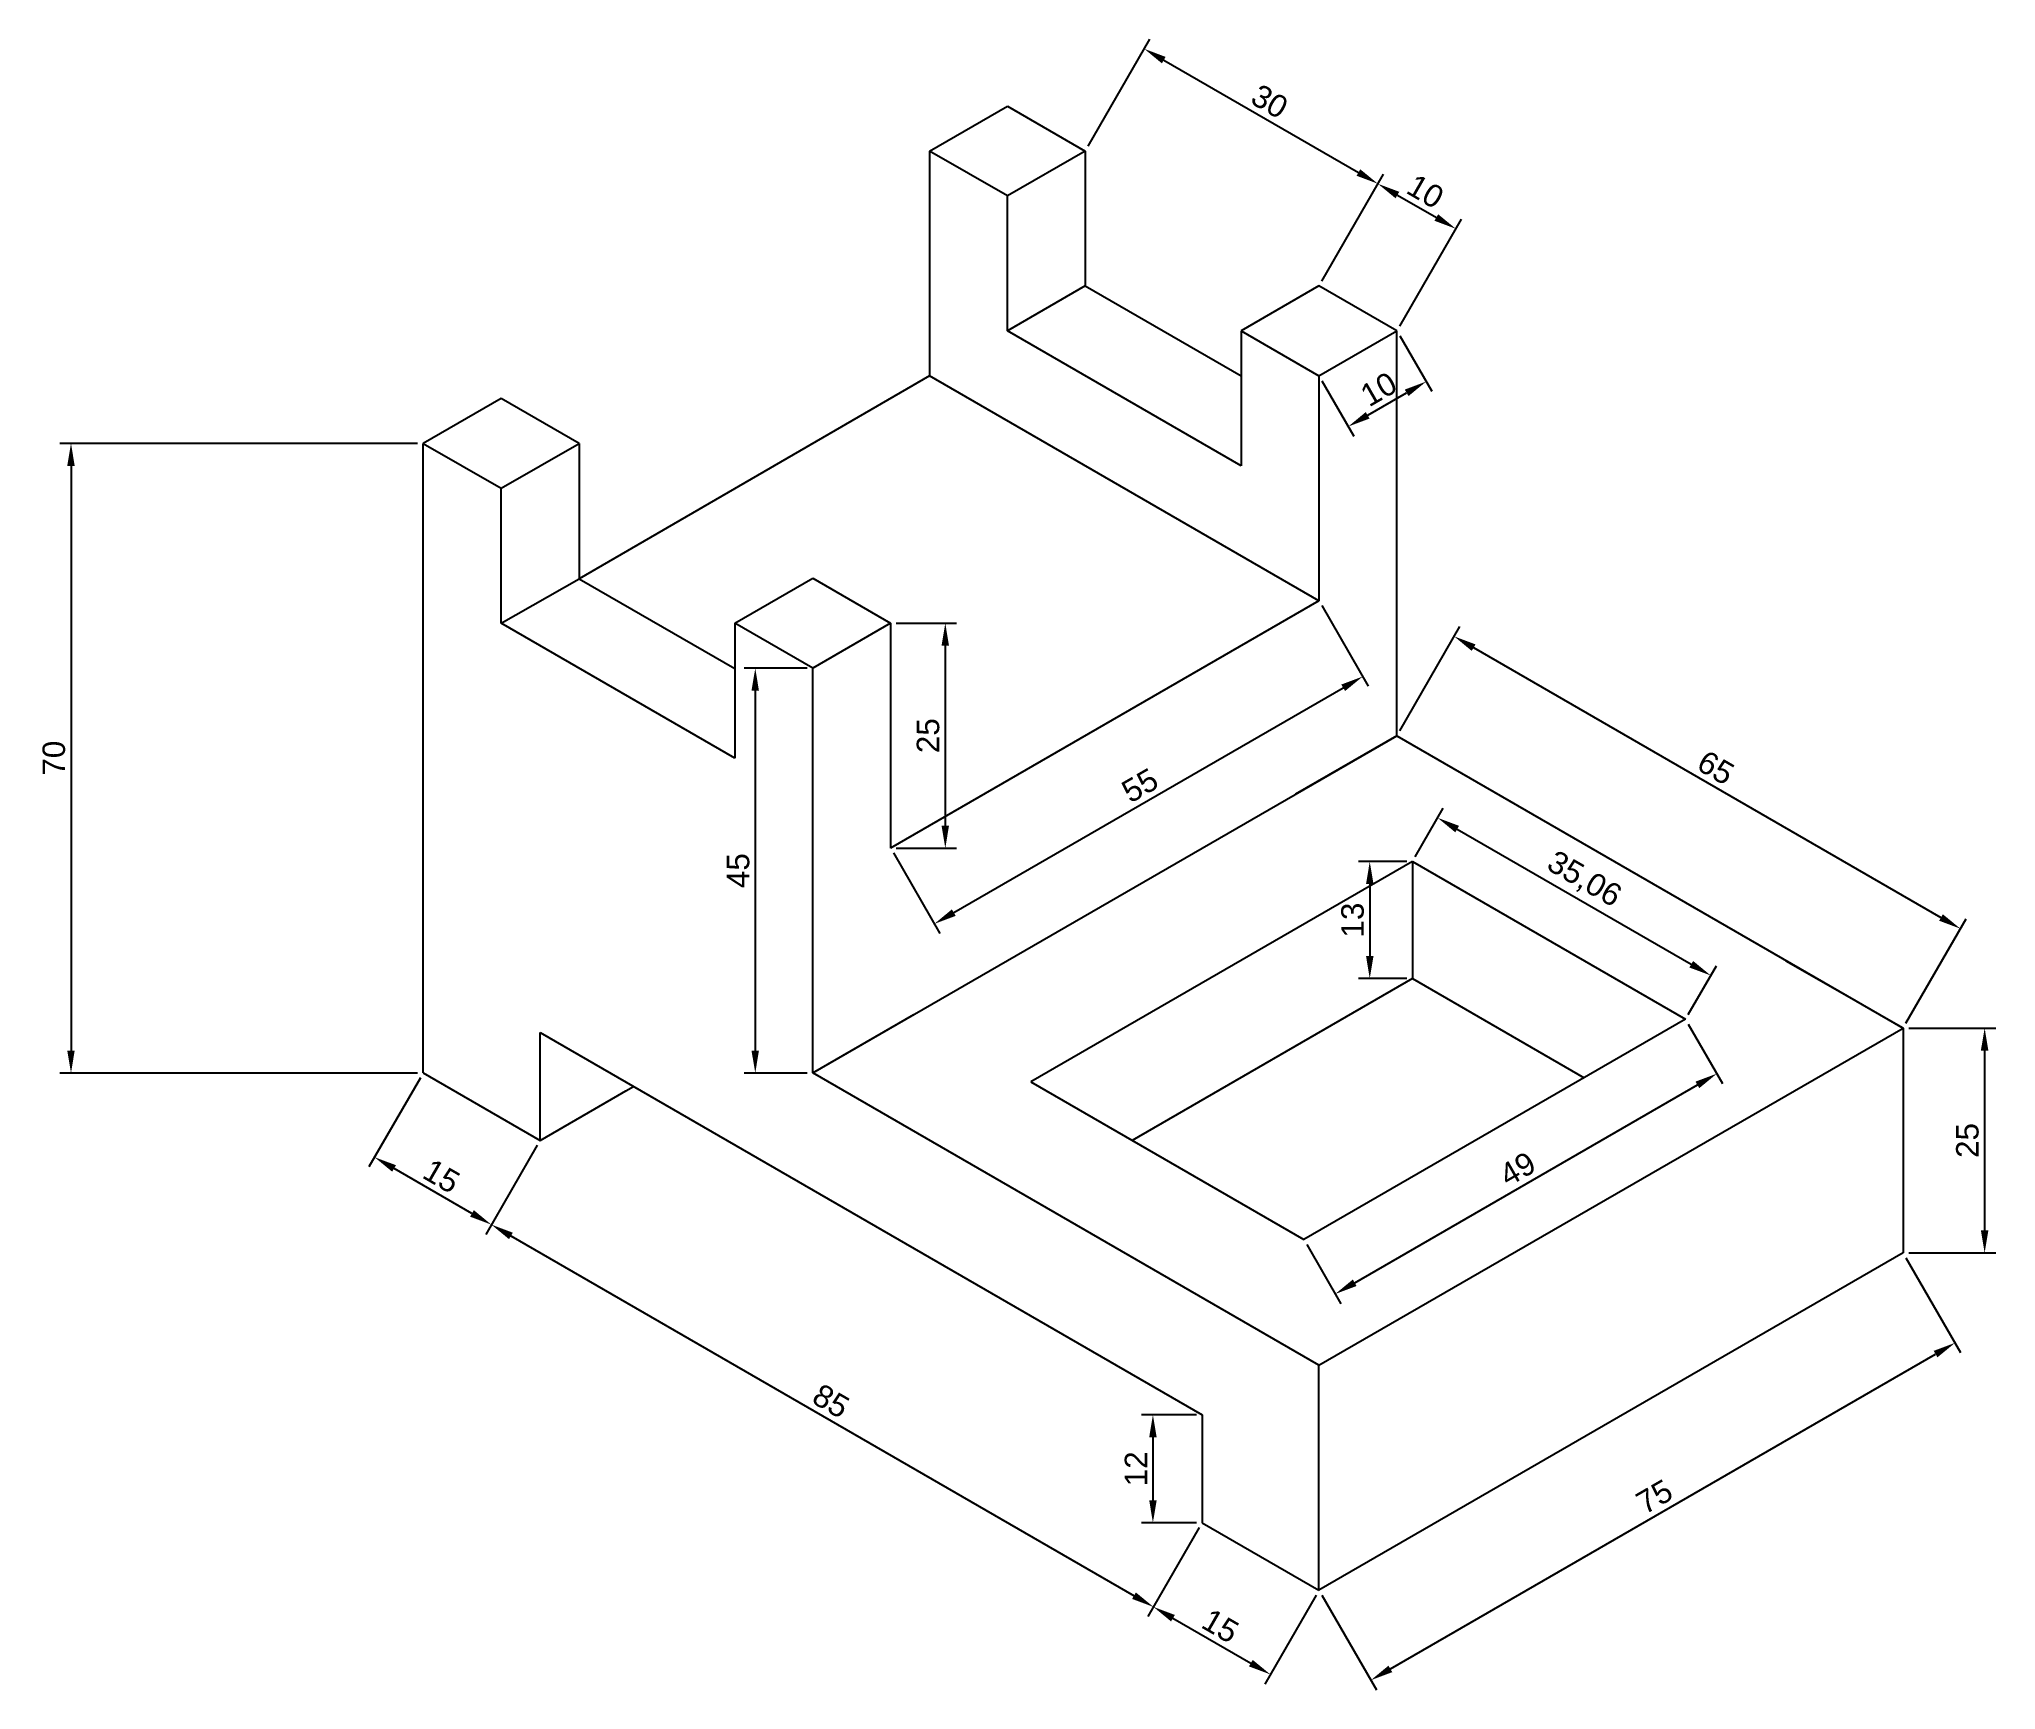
# Model space of a CAD drawing. Header units: millimetres. Extents: x 2685 to 2902, y 1236 to 1420.
import ezdxf

# ---------------------------------------------------------------- set-up
doc = ezdxf.new("R2010")
doc.units = ezdxf.units.MM
doc.layers.add('Cotas', color=5, linetype='Continuous')
doc.styles.get("Standard").update_dxf_attribs({"font": 'arial.ttf'})
doc.dimstyles.new('ISO-25', dxfattribs={"dimtxt": 2.5, "dimasz": 2.5, "dimexe": 1.25, "dimexo": 0.625, "dimtad": 1, "dimtxsty": 'Standard', "dimcen": 2.5, "dimadec": 0, "dimazin": 0, "dimtfac": 1, "dimtmove": 0, "dimatfit": 3, "dimfxl": 1, "dimarcsym": 0})

# ---------------------------------------------------------------- blocks, each defined once
blk = doc.blocks.new('*D3')
at = {"layer": 'Cotas', "color": 0, "lineweight": -2, "transparency": 16777216}
for p, q in [((2740.26, 1296.52), (2734.54, 1286.62)), ((2737.33, 1286.45), (2806.61, 1246.45)), ((2813.87, 1254.02), (2808.15, 1244.12))]:
    blk.add_line(p, q, dxfattribs=at)
at = {"layer": 'Cotas', "color": 0, "transparency": 16777216}
for points in [[(2737.54, 1286.81), (2737.12, 1286.09), (2735.16, 1287.7)], [(2806.82, 1246.81), (2806.4, 1246.09), (2808.78, 1245.2)]]:
    blk.add_solid(points, dxfattribs=at)
at = {"layer": 'Defpoints', "color": 0, "transparency": 16777216}
for p in [(2740.57, 1297.06), (2814.18, 1254.56), (2808.78, 1245.2)]:
    blk.add_point(p, dxfattribs=at)
at = {"layer": 'Cotas', "color": 0, "transparency": 16777216, "insert": (2772.92, 1268.09), "char_height": 2.5, "attachment_point": 5, "rotation": 330}
blk.add_mtext('85', dxfattribs=at)
blk = doc.blocks.new('*D4')
at = {"layer": 'Cotas', "color": 0, "lineweight": -2, "transparency": 16777216}
for p, q in [((2813.87, 1254.02), (2808.15, 1244.12)), ((2826.86, 1246.52), (2821.14, 1236.62)), ((2810.94, 1243.95), (2819.6, 1238.95))]:
    blk.add_line(p, q, dxfattribs=at)
at = {"layer": 'Cotas', "color": 0, "transparency": 16777216}
for points in [[(2811.15, 1244.31), (2810.73, 1243.59), (2808.78, 1245.2)], [(2819.81, 1239.31), (2819.39, 1238.59), (2821.77, 1237.7)]]:
    blk.add_solid(points, dxfattribs=at)
at = {"layer": 'Defpoints', "color": 0, "transparency": 16777216}
for p in [(2814.18, 1254.56), (2827.17, 1247.06), (2821.77, 1237.7)]:
    blk.add_point(p, dxfattribs=at)
at = {"layer": 'Cotas', "color": 0, "transparency": 16777216, "insert": (2816.22, 1243.09), "char_height": 2.5, "attachment_point": 5, "rotation": 330}
blk.add_mtext('15', dxfattribs=at)
blk = doc.blocks.new('*D5')
at = {"layer": 'Cotas', "color": 0, "lineweight": -2, "transparency": 16777216}
for p, q in [((2727.27, 1304.02), (2721.55, 1294.12)), ((2740.26, 1296.52), (2734.54, 1286.62)), ((2733, 1288.95), (2724.34, 1293.95))]:
    blk.add_line(p, q, dxfattribs=at)
at = {"layer": 'Cotas', "color": 0, "transparency": 16777216}
for points in [[(2724.55, 1294.31), (2724.13, 1293.59), (2722.17, 1295.2)], [(2733.21, 1289.31), (2732.79, 1288.59), (2735.16, 1287.7)]]:
    blk.add_solid(points, dxfattribs=at)
at = {"layer": 'Defpoints', "color": 0, "transparency": 16777216}
for p in [(2727.58, 1304.56), (2740.57, 1297.06), (2722.17, 1295.2)]:
    blk.add_point(p, dxfattribs=at)
at = {"layer": 'Cotas', "color": 0, "transparency": 16777216, "insert": (2729.62, 1293.09), "char_height": 2.5, "attachment_point": 5, "rotation": 330}
blk.add_mtext('15', dxfattribs=at)
blk = doc.blocks.new('*D6')
at = {"layer": 'Cotas', "color": 0, "lineweight": -2, "transparency": 16777216}
for p, q in [((2892.44, 1284.02), (2898.52, 1273.48)), ((2835.11, 1238.31), (2895.73, 1273.31)), ((2827.49, 1246.52), (2833.57, 1235.98))]:
    blk.add_line(p, q, dxfattribs=at)
at = {"layer": 'Cotas', "color": 0, "transparency": 16777216}
for points in [[(2895.53, 1273.67), (2895.94, 1272.95), (2897.9, 1274.56)], [(2834.9, 1238.67), (2835.32, 1237.95), (2832.95, 1237.06)]]:
    blk.add_solid(points, dxfattribs=at)
at = {"layer": 'Defpoints', "color": 0, "transparency": 16777216}
for p in [(2892.13, 1284.56), (2897.9, 1274.56), (2827.17, 1247.06)]:
    blk.add_point(p, dxfattribs=at)
at = {"layer": 'Cotas', "color": 0, "transparency": 16777216, "insert": (2864.47, 1257.46), "char_height": 2.5, "attachment_point": 5, "rotation": 30}
blk.add_mtext('75', dxfattribs=at)
blk = doc.blocks.new('*D7')
at = {"layer": 'Cotas', "color": 0, "lineweight": -2, "transparency": 16777216}
for p, q in [((2892.75, 1309.56), (2902.44, 1309.56)), ((2901.19, 1307.06), (2901.19, 1287.06)), ((2892.75, 1284.56), (2902.44, 1284.56))]:
    blk.add_line(p, q, dxfattribs=at)
at = {"layer": 'Cotas', "color": 0, "transparency": 16777216}
for points in [[(2900.77, 1307.06), (2901.6, 1307.06), (2901.19, 1309.56)], [(2900.77, 1287.06), (2901.6, 1287.06), (2901.19, 1284.56)]]:
    blk.add_solid(points, dxfattribs=at)
at = {"layer": 'Defpoints', "color": 0, "transparency": 16777216}
for p in [(2892.13, 1309.56), (2892.13, 1284.56), (2901.19, 1284.56)]:
    blk.add_point(p, dxfattribs=at)
at = {"layer": 'Cotas', "color": 0, "transparency": 16777216, "insert": (2899.28, 1297.06), "char_height": 2.5, "attachment_point": 5, "rotation": 90}
blk.add_mtext('25', dxfattribs=at)
blk = doc.blocks.new('*D8')
at = {"layer": 'Cotas', "color": 0, "lineweight": -2, "transparency": 16777216}
for p, q in [((2837.88, 1328.6), (2841, 1334.01)), ((2842.54, 1331.68), (2868.57, 1316.65)), ((2868.24, 1311.08), (2871.36, 1316.48))]:
    blk.add_line(p, q, dxfattribs=at)
at = {"layer": 'Cotas', "color": 0, "transparency": 16777216}
for points in [[(2842.75, 1332.04), (2842.33, 1331.32), (2840.37, 1332.93)], [(2868.78, 1317.01), (2868.36, 1316.29), (2870.74, 1315.4)]]:
    blk.add_solid(points, dxfattribs=at)
at = {"layer": 'Defpoints', "color": 0, "transparency": 16777216}
for p in [(2837.57, 1328.06), (2870.74, 1315.4), (2867.93, 1310.53)]:
    blk.add_point(p, dxfattribs=at)
at = {"layer": 'Cotas', "color": 0, "transparency": 16777216, "insert": (2856.62, 1326), "char_height": 2.5, "attachment_point": 5, "rotation": 330}
blk.add_mtext('35,06', dxfattribs=at)
blk = doc.blocks.new('*D9')
at = {"layer": 'Cotas', "color": 0, "lineweight": -2, "transparency": 16777216}
for p, q in [((2868.24, 1309.99), (2872.04, 1303.41)), ((2831.15, 1281.24), (2869.25, 1303.24)), ((2825.81, 1285.49), (2829.61, 1278.91))]:
    blk.add_line(p, q, dxfattribs=at)
at = {"layer": 'Cotas', "color": 0, "transparency": 16777216}
for points in [[(2869.04, 1303.6), (2869.46, 1302.88), (2871.42, 1304.49)], [(2830.94, 1281.6), (2831.35, 1280.88), (2828.98, 1279.99)]]:
    blk.add_solid(points, dxfattribs=at)
at = {"layer": 'Defpoints', "color": 0, "transparency": 16777216}
for p in [(2867.93, 1310.53), (2871.42, 1304.49), (2825.49, 1286.03)]:
    blk.add_point(p, dxfattribs=at)
at = {"layer": 'Cotas', "color": 0, "transparency": 16777216, "insert": (2849.25, 1293.89), "char_height": 2.5, "attachment_point": 5, "rotation": 30}
blk.add_mtext('49', dxfattribs=at)
blk = doc.blocks.new('*D10')
at = {"layer": 'Cotas', "color": 0, "lineweight": -2, "transparency": 16777216}
for p, q in [((2836.15, 1342.6), (2842.83, 1354.19)), ((2844.37, 1351.85), (2896.33, 1321.85)), ((2892.44, 1310.1), (2899.12, 1321.69))]:
    blk.add_line(p, q, dxfattribs=at)
at = {"layer": 'Cotas', "color": 0, "transparency": 16777216}
for points in [[(2844.58, 1352.21), (2844.16, 1351.49), (2842.21, 1353.1)], [(2896.54, 1322.21), (2896.13, 1321.49), (2898.5, 1320.6)]]:
    blk.add_solid(points, dxfattribs=at)
at = {"layer": 'Defpoints', "color": 0, "transparency": 16777216}
for p in [(2835.83, 1342.06), (2898.5, 1320.6), (2892.13, 1309.56)]:
    blk.add_point(p, dxfattribs=at)
at = {"layer": 'Cotas', "color": 0, "transparency": 16777216, "insert": (2871.3, 1338.5), "char_height": 2.5, "attachment_point": 5, "rotation": 330}
blk.add_mtext('65', dxfattribs=at)
blk = doc.blocks.new('*D11')
at = {"layer": 'Cotas', "color": 0, "lineweight": -2, "transparency": 16777216}
for p, q in [((2770.26, 1349.56), (2763.25, 1349.56)), ((2764.5, 1347.06), (2764.5, 1307.06)), ((2770.26, 1304.56), (2763.25, 1304.56))]:
    blk.add_line(p, q, dxfattribs=at)
at = {"layer": 'Cotas', "color": 0, "transparency": 16777216}
for points in [[(2764.08, 1347.06), (2764.91, 1347.06), (2764.5, 1349.56)], [(2764.08, 1307.06), (2764.91, 1307.06), (2764.5, 1304.56)]]:
    blk.add_solid(points, dxfattribs=at)
at = {"layer": 'Defpoints', "color": 0, "transparency": 16777216}
for p in [(2770.88, 1349.56), (2764.5, 1304.56), (2770.88, 1304.56)]:
    blk.add_point(p, dxfattribs=at)
at = {"layer": 'Cotas', "color": 0, "transparency": 16777216, "insert": (2762.6, 1327.06), "char_height": 2.5, "attachment_point": 5, "rotation": 90}
blk.add_mtext('45', dxfattribs=at)
blk = doc.blocks.new('*D12')
at = {"layer": 'Cotas', "color": 0, "lineweight": -2, "transparency": 16777216}
for p, q in [((2780.17, 1354.56), (2786.88, 1354.56)), ((2785.63, 1352.06), (2785.63, 1332.06)), ((2780.17, 1329.56), (2786.88, 1329.56))]:
    blk.add_line(p, q, dxfattribs=at)
at = {"layer": 'Cotas', "color": 0, "transparency": 16777216}
for points in [[(2785.21, 1352.06), (2786.04, 1352.06), (2785.63, 1354.56)], [(2785.21, 1332.06), (2786.04, 1332.06), (2785.63, 1329.56)]]:
    blk.add_solid(points, dxfattribs=at)
at = {"layer": 'Defpoints', "color": 0, "transparency": 16777216}
for p in [(2779.54, 1354.56), (2779.54, 1329.56), (2785.63, 1329.56)]:
    blk.add_point(p, dxfattribs=at)
at = {"layer": 'Cotas', "color": 0, "transparency": 16777216, "insert": (2783.72, 1342.06), "char_height": 2.5, "attachment_point": 5, "rotation": 90}
blk.add_mtext('25', dxfattribs=at)
blk = doc.blocks.new('*D13')
at = {"layer": 'Cotas', "color": 0, "lineweight": -2, "transparency": 16777216}
for p, q in [((2827.49, 1356.52), (2832.66, 1347.56)), ((2786.57, 1322.39), (2829.87, 1347.39)), ((2779.86, 1329.02), (2785.03, 1320.06))]:
    blk.add_line(p, q, dxfattribs=at)
at = {"layer": 'Cotas', "color": 0, "transparency": 16777216}
for points in [[(2829.66, 1347.75), (2830.08, 1347.03), (2832.04, 1348.64)], [(2786.36, 1322.75), (2786.78, 1322.03), (2784.41, 1321.14)]]:
    blk.add_solid(points, dxfattribs=at)
at = {"layer": 'Defpoints', "color": 0, "transparency": 16777216}
for p in [(2827.17, 1357.06), (2832.04, 1348.64), (2779.54, 1329.56)]:
    blk.add_point(p, dxfattribs=at)
at = {"layer": 'Cotas', "color": 0, "transparency": 16777216, "insert": (2807.27, 1336.53), "char_height": 2.5, "attachment_point": 5, "rotation": 30}
blk.add_mtext('55', dxfattribs=at)
blk = doc.blocks.new('*D14')
at = {"layer": 'Cotas', "color": 0, "lineweight": -2, "transparency": 16777216}
for p, q in [((2801.51, 1407.6), (2808.37, 1419.5)), ((2809.91, 1417.17), (2831.56, 1404.67)), ((2827.49, 1392.6), (2834.35, 1404.5))]:
    blk.add_line(p, q, dxfattribs=at)
at = {"layer": 'Cotas', "color": 0, "transparency": 16777216}
for points in [[(2810.12, 1417.53), (2809.71, 1416.81), (2807.75, 1418.42)], [(2831.77, 1405.03), (2831.36, 1404.31), (2833.73, 1403.42)]]:
    blk.add_solid(points, dxfattribs=at)
at = {"layer": 'Defpoints', "color": 0, "transparency": 16777216}
for p in [(2801.19, 1407.06), (2833.73, 1403.42), (2827.17, 1392.06)]:
    blk.add_point(p, dxfattribs=at)
at = {"layer": 'Cotas', "color": 0, "transparency": 16777216, "insert": (2821.69, 1412.57), "char_height": 2.5, "attachment_point": 5, "rotation": 330}
blk.add_mtext('30', dxfattribs=at)
blk = doc.blocks.new('*D15')
at = {"layer": 'Cotas', "color": 0, "lineweight": -2, "transparency": 16777216}
for p, q in [((2827.49, 1392.6), (2834.35, 1404.5)), ((2835.89, 1402.17), (2840.23, 1399.67)), ((2836.15, 1387.6), (2843.02, 1399.5))]:
    blk.add_line(p, q, dxfattribs=at)
at = {"layer": 'Cotas', "color": 0, "transparency": 16777216}
for points in [[(2836.1, 1402.53), (2835.69, 1401.81), (2833.73, 1403.42)], [(2840.43, 1400.03), (2840.02, 1399.31), (2842.39, 1398.42)]]:
    blk.add_solid(points, dxfattribs=at)
at = {"layer": 'Defpoints', "color": 0, "transparency": 16777216}
for p in [(2842.39, 1398.42), (2827.17, 1392.06), (2835.83, 1387.06)]:
    blk.add_point(p, dxfattribs=at)
at = {"layer": 'Cotas', "color": 0, "transparency": 16777216, "insert": (2839.01, 1402.57), "char_height": 2.5, "attachment_point": 5, "rotation": 330}
blk.add_mtext('10', dxfattribs=at)
blk = doc.blocks.new('*D17')
at = {"layer": 'Cotas', "color": 0, "lineweight": -2, "transparency": 16777216}
for p, q in [((2836.15, 1386.52), (2839.71, 1380.35)), ((2827.49, 1381.52), (2831.05, 1375.35)), ((2832.59, 1377.68), (2836.92, 1380.18))]:
    blk.add_line(p, q, dxfattribs=at)
at = {"layer": 'Cotas', "color": 0, "transparency": 16777216}
for points in [[(2836.71, 1380.54), (2837.13, 1379.82), (2839.09, 1381.43)], [(2832.38, 1378.04), (2832.8, 1377.32), (2830.43, 1376.43)]]:
    blk.add_solid(points, dxfattribs=at)
at = {"layer": 'Defpoints', "color": 0, "transparency": 16777216}
for p in [(2835.83, 1387.06), (2827.17, 1382.06), (2839.09, 1381.43)]:
    blk.add_point(p, dxfattribs=at)
at = {"layer": 'Cotas', "color": 0, "transparency": 16777216, "insert": (2833.81, 1380.58), "char_height": 2.5, "attachment_point": 5, "rotation": 30}
blk.add_mtext('10', dxfattribs=at)
blk = doc.blocks.new('*D18')
at = {"layer": 'Cotas', "color": 0, "lineweight": -2, "transparency": 16777216}
for p, q in [((2726.96, 1374.56), (2687.17, 1374.56)), ((2688.42, 1372.06), (2688.42, 1307.06)), ((2726.96, 1304.56), (2687.17, 1304.56))]:
    blk.add_line(p, q, dxfattribs=at)
at = {"layer": 'Cotas', "color": 0, "transparency": 16777216}
for points in [[(2688, 1372.06), (2688.83, 1372.06), (2688.42, 1374.56)], [(2688, 1307.06), (2688.83, 1307.06), (2688.42, 1304.56)]]:
    blk.add_solid(points, dxfattribs=at)
at = {"layer": 'Defpoints', "color": 0, "transparency": 16777216}
for p in [(2727.58, 1374.56), (2688.42, 1304.56), (2727.58, 1304.56)]:
    blk.add_point(p, dxfattribs=at)
at = {"layer": 'Cotas', "color": 0, "transparency": 16777216, "insert": (2686.52, 1339.56), "char_height": 2.5, "attachment_point": 5, "rotation": 90}
blk.add_mtext('70', dxfattribs=at)
blk = doc.blocks.new('*D19')
at = {"layer": 'Cotas', "color": 0, "lineweight": -2, "transparency": 16777216}
for p, q in [((2813.56, 1266.56), (2807.46, 1266.56)), ((2808.71, 1264.06), (2808.71, 1257.06)), ((2813.56, 1254.56), (2807.46, 1254.56))]:
    blk.add_line(p, q, dxfattribs=at)
at = {"layer": 'Cotas', "color": 0, "transparency": 16777216}
for points in [[(2808.3, 1264.06), (2809.13, 1264.06), (2808.71, 1266.56)], [(2808.3, 1257.06), (2809.13, 1257.06), (2808.71, 1254.56)]]:
    blk.add_solid(points, dxfattribs=at)
at = {"layer": 'Defpoints', "color": 0, "transparency": 16777216}
for p in [(2814.18, 1266.56), (2808.71, 1254.56), (2814.18, 1254.56)]:
    blk.add_point(p, dxfattribs=at)
at = {"layer": 'Cotas', "color": 0, "transparency": 16777216, "insert": (2806.83, 1260.56), "char_height": 2.5, "attachment_point": 5, "rotation": 90}
blk.add_mtext('12', dxfattribs=at)
blk = doc.blocks.new('*D20')
at = {"layer": 'Cotas', "color": 0, "lineweight": -2, "transparency": 16777216}
for p, q in [((2836.94, 1328.06), (2831.57, 1328.06)), ((2832.82, 1325.56), (2832.82, 1317.56)), ((2836.94, 1315.06), (2831.57, 1315.06))]:
    blk.add_line(p, q, dxfattribs=at)
at = {"layer": 'Cotas', "color": 0, "transparency": 16777216}
for points in [[(2832.41, 1325.56), (2833.24, 1325.56), (2832.82, 1328.06)], [(2832.41, 1317.56), (2833.24, 1317.56), (2832.82, 1315.06)]]:
    blk.add_solid(points, dxfattribs=at)
at = {"layer": 'Defpoints', "color": 0, "transparency": 16777216}
for p in [(2837.57, 1328.06), (2832.82, 1315.06), (2837.57, 1315.06)]:
    blk.add_point(p, dxfattribs=at)
at = {"layer": 'Cotas', "color": 0, "transparency": 16777216, "insert": (2830.92, 1321.56), "char_height": 2.5, "attachment_point": 5, "rotation": 90}
blk.add_mtext('13', dxfattribs=at)

msp = doc.modelspace()

# ---------------------------------------------------------------- linework, layer by layer
for p, q in [((2783.873, 1407.063), (2792.533, 1412.063)), ((2792.533, 1412.063), (2801.193, 1407.063)), ((2792.533, 1402.063), (2783.873, 1407.063)), ((2783.873, 1407.063), (2783.873, 1382.063)), ((2801.193, 1407.063), (2792.533, 1402.063)), ((2801.193, 1407.063), (2801.193, 1392.063)), ((2792.533, 1387.063), (2792.533, 1402.063)), ((2801.193, 1392.063), (2792.533, 1387.063)), ((2801.193, 1392.063), (2818.514, 1382.063)), ((2827.174, 1392.063), (2818.514, 1387.063)), ((2835.834, 1387.063), (2827.174, 1392.063)), ((2818.514, 1372.063), (2792.533, 1387.063)), ((2818.514, 1387.063), (2827.174, 1382.063)), ((2818.514, 1387.063), (2818.514, 1372.063)), ((2827.174, 1382.063), (2835.834, 1387.063)), ((2835.834, 1342.063), (2835.834, 1387.063)), ((2783.873, 1382.063), (2744.902, 1359.515)), ((2827.174, 1357.063), (2783.873, 1382.063)), ((2827.174, 1382.063), (2827.174, 1357.063)), ((2736.241, 1379.563), (2727.581, 1374.563)), ((2736.241, 1379.563), (2727.581, 1374.563)), ((2744.902, 1374.563), (2736.241, 1379.563)), ((2727.581, 1304.563), (2727.581, 1374.563)), ((2727.581, 1374.563), (2736.241, 1369.563)), ((2736.241, 1369.563), (2744.902, 1374.563)), ((2744.902, 1374.563), (2744.902, 1359.515)), ((2736.241, 1354.563), (2736.241, 1369.563)), ((2736.241, 1354.563), (2744.902, 1359.515)), ((2744.902, 1359.515), (2762.222, 1349.515)), ((2762.222, 1354.563), (2770.882, 1359.563)), ((2770.882, 1359.563), (2779.543, 1354.563)), ((2827.174, 1357.063), (2779.543, 1329.563)), ((2762.222, 1339.563), (2736.241, 1354.563)), ((2770.882, 1349.563), (2762.222, 1354.563)), ((2762.222, 1354.563), (2762.222, 1339.563)), ((2779.543, 1354.563), (2770.882, 1349.563)), ((2779.543, 1354.563), (2779.543, 1329.563)), ((2770.882, 1304.563), (2770.882, 1349.563)), ((2770.882, 1304.563), (2835.834, 1342.063)), ((2835.834, 1342.063), (2824.576, 1335.563)), ((2835.834, 1342.063), (2892.126, 1309.563)), ((2835.834, 1342.063), (2847.093, 1335.563)), ((2835.834, 1342.063), (2848.825, 1334.563)), ((2837.566, 1328.063), (2795.131, 1303.563)), ((2837.566, 1328.063), (2867.928, 1310.534)), ((2837.566, 1328.063), (2837.566, 1315.063)), ((2892.126, 1309.563), (2879.085, 1316.976)), ((2837.566, 1315.063), (2806.389, 1297.063)), ((2837.566, 1315.063), (2856.669, 1304.034)), ((2770.882, 1304.563), (2782.141, 1311.063)), ((2867.928, 1310.534), (2825.493, 1286.034)), ((2740.571, 1297.063), (2740.571, 1309.063)), ((2740.571, 1309.063), (2814.184, 1266.563)), ((2827.174, 1272.063), (2892.126, 1309.563)), ((2892.126, 1309.563), (2892.126, 1284.563)), ((2727.581, 1304.563), (2740.571, 1297.063)), ((2827.174, 1272.063), (2770.882, 1304.563)), ((2795.131, 1303.563), (2825.493, 1286.034)), ((2740.571, 1297.063), (2749.232, 1302.063)), ((2749.232, 1302.063), (2750.098, 1302.563)), ((2750.098, 1302.563), (2750.964, 1303.063)), ((2892.126, 1284.563), (2827.174, 1247.063)), ((2827.174, 1247.063), (2827.174, 1272.063)), ((2814.184, 1266.563), (2814.184, 1254.563)), ((2814.184, 1254.563), (2827.174, 1247.063))]:
    msp.add_line(p, q)

# ---------------------------------------------------------------- dimensions: what is measured, and where the dimension line sits
at = {"layer": 'Cotas'}
for p1, p2, distance, picture, middle in [((2801.193, 1407.063), (2827.174, 1392.063), 13.112, '*D14', (2821.691, 1412.566)), ((2827.174, 1392.063), (2835.834, 1387.063), 13.112, '*D15', (2839.011, 1402.565)), ((2827.174, 1382.063), (2835.834, 1387.063), -6.505, '*D17', (2833.806, 1380.577)), ((2727.581, 1374.563), (2727.581, 1304.563), -39.163, '*D18', (2686.516, 1339.563)), ((2779.543, 1329.563), (2827.174, 1357.063), -9.728, '*D13', (2807.274, 1336.531)), ((2779.543, 1354.563), (2779.543, 1329.563), 6.084, '*D12', (2783.725, 1342.063)), ((2835.834, 1342.063), (2892.126, 1309.563), 12.747, '*D10', (2871.304, 1338.499)), ((2770.882, 1349.563), (2770.882, 1304.563), -6.385, '*D11', (2762.601, 1327.063)), ((2837.566, 1328.063), (2867.928, 1310.534), 5.615, '*D8', (2856.618, 1326.004)), ((2837.566, 1328.063), (2837.566, 1315.063), -4.744, '*D20', (2830.92, 1321.563)), ((2825.493, 1286.034), (2867.928, 1310.534), -6.976, '*D9', (2849.247, 1293.89)), ((2892.126, 1309.563), (2892.126, 1284.563), 9.06, '*D7', (2899.285, 1297.063)), ((2740.571, 1297.063), (2727.581, 1304.563), 10.814, '*D5', (2729.62, 1293.095)), ((2740.571, 1297.063), (2814.184, 1254.563), -10.814, '*D3', (2772.921, 1268.095)), ((2827.174, 1247.063), (2892.126, 1284.563), -11.546, '*D6', (2864.475, 1257.456)), ((2814.184, 1266.563), (2814.184, 1254.563), -5.471, '*D19', (2806.832, 1260.563)), ((2814.184, 1254.563), (2827.174, 1247.063), -10.814, '*D4', (2816.222, 1243.095))]:
    dim = msp.add_aligned_dim(p1=p1, p2=p2, distance=distance, dimstyle='ISO-25', dxfattribs=at)
    dim.commit()
    dim.dimension.update_dxf_attribs({"geometry": picture, "text_midpoint": middle})

doc.saveas('drawing.dxf')
